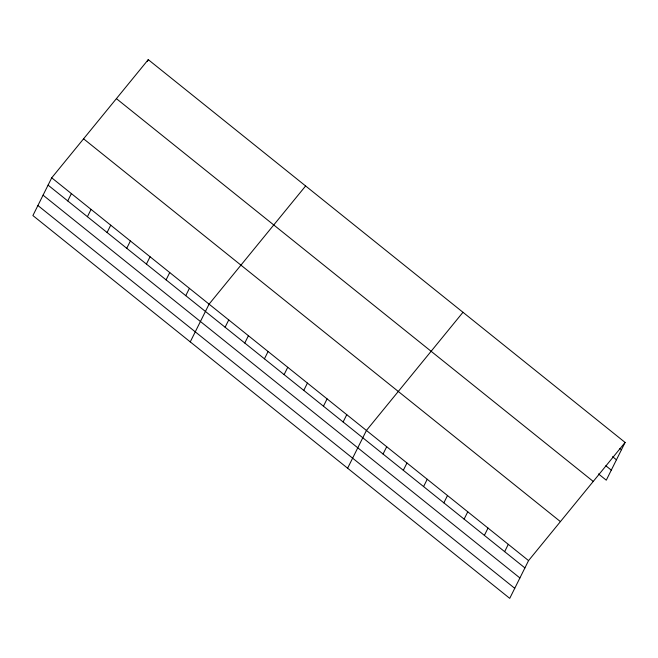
<?xml version="1.0" encoding="UTF-8"?>
<svg xmlns="http://www.w3.org/2000/svg" width="658" height="658" viewBox="0 0 658 658"><rect width="100%" height="100%" fill="white"/><g stroke="black" fill="none" stroke-linecap="round" stroke-linejoin="round"><path stroke-width="0.99" d="M51.719 177.816L32.9 215.561L509.736 598.361L528.555 560.608L625.1 442.439L148.264 59.639L51.719 177.816L528.555 560.608M67.741 200.92L71.393 193.6M147.351 61.474L148.264 59.639M87.415 216.712L91.059 209.392M107.081 232.504L110.733 225.184M126.755 248.288L130.399 240.976M146.421 264.08L150.073 256.768M166.087 279.872L169.739 272.552M185.762 295.664L189.405 288.344M190.252 341.889L209.079 304.136L305.616 185.967M225.102 327.24L228.745 319.928M244.768 343.032L248.42 335.72M264.442 358.824L268.086 351.504M284.108 374.616L287.752 367.296M303.774 390.4L307.426 383.088M323.448 406.192L327.092 398.88M343.114 421.984L346.766 414.663M347.613 468.208L366.432 430.455L462.977 312.287M383.055 454.045L386.698 446.724M403.313 470.314L406.965 462.993M423.579 486.583L427.231 479.263M443.846 502.852L447.498 495.532M464.112 519.121L467.764 511.801M484.378 535.382L488.03 528.07M504.645 551.651L508.289 544.339M625.1 442.439L606.281 480.184L598.484 473.933M619.894 448.501L621.456 449.751M612.549 456.668L616.447 459.794M605.829 465.765L611.282 470.141M116.408 98.642L593.245 481.434M83.582 138.813L560.419 521.613M48.075 185.128L524.911 567.92M43.066 195.171L519.902 577.963M37.909 205.518L514.745 588.318"/></g></svg>
